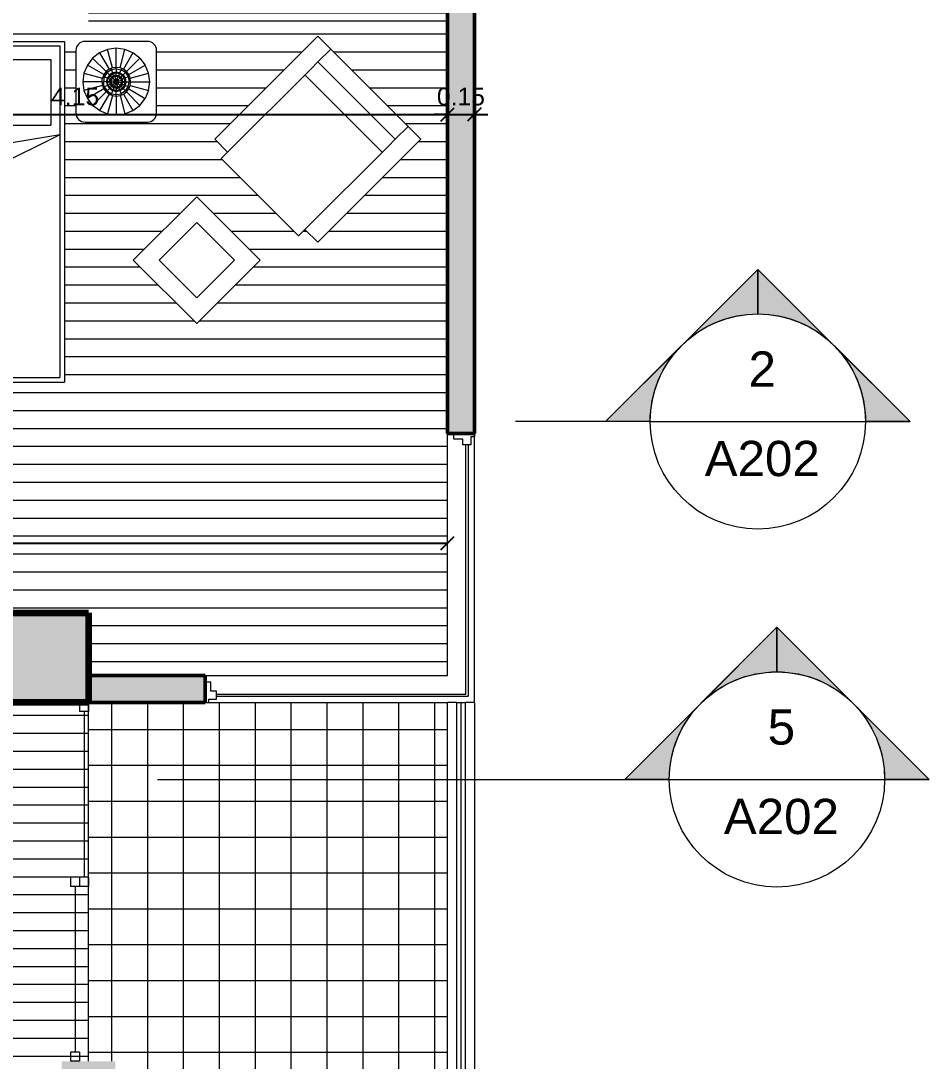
# Model space of a CAD drawing. Header units: metres. Extents: x 11 to 152, y 1 to 34.
# Drawn here: x 49.87 to 54.93, y 18.82 to 24.62 of the extents above; entities that cross this region are included whole.
import ezdxf

# ---------------------------------------------------------------- set-up
doc = ezdxf.new("R2010")
doc.units = ezdxf.units.M
for name, color, linetype, lineweight in [('A-ANNO-DIMS', 211, 'Continuous', 9), ('A-FLOR', 192, 'Continuous', 9), ('A-FLOR-PATT', 8, 'Continuous', 9), ('A-GLAZ', 151, 'Continuous', 9), ('A-GLAZ-1', 151, 'Continuous', 18), ('A-GLAZ-CWMG', 51, 'Continuous', 9), ('A-WALL', 113, 'Continuous', 9), ('A-WALL-1', 113, 'Continuous', 50), ('A-WALL-PATT-1', 111, 'Continuous', 9), ('E-LITE-EQPM', 33, 'Continuous', 9), ('G-ANNO-SYMB', 111, 'Continuous', 9), ('G-IMPT', 8, 'Continuous', 9), ('I-FURN', 30, 'Continuous', 9), ('S-COLS', 52, 'Continuous', 9), ('S-COLS-1', 52, 'Continuous', 100)]:
    doc.layers.add(name, color=color, linetype=linetype, lineweight=lineweight)
doc.styles.add('Arial', font='Arial.ttf', dxfattribs={"height": 0.196707})
doc.styles.add('Arial_1', font='Arial.ttf', dxfattribs={"height": 0.098353})
doc.dimstyles.new('Cota_1_25', dxfattribs={"dimscale": 0.3048, "dimtxt": 0.1, "dimasz": 0.246063, "dimexe": 0, "dimexo": 0.0625, "dimgap": 0.164042, "dimtad": 1, "dimrnd": 0.01, "dimzin": 0, "dimdsep": 46, "dimtxsty": 'Arial_1', "dimblk1": 'OBLIQUE', "dimblk2": 'OBLIQUE', "dimsah": 1, "dimcen": 0.09, "dimazin": 0, "dimtfac": 1, "dimtdec": 4, "dimtix": 1, "dimtmove": 0, "dimatfit": 3, "dimfxl": 0, "dimfxlon": 1, "dimtvp": 1, "dimtolj": 1, "dimtzin": 0, "dimarcsym": 2})

# ---------------------------------------------------------------- blocks, each defined once
blk = doc.blocks.new('M_Concrete-Square-Column - 500 x 500mm-1435712-1 Piso')
at = {"layer": 'S-COLS'}
blk.add_hatch(color=256, dxfattribs=at).paths.add_polyline_path([(-0.25, 0.25), (-0.25, -0.25), (0.25, -0.25), (0.25, 0.25)], flags=0)
at = {"layer": 'S-COLS-1'}
for p, q in [((-0.25, 0.25), (0.25, 0.25)), ((-0.25, -0.25), (-0.25, 0.25)), ((0.25, 0.25), (0.25, -0.25)), ((0.25, -0.25), (-0.25, -0.25))]:
    blk.add_line(p, q, dxfattribs=at)
blk = doc.blocks.new('Circular Mullion - 25mm Radius-1678526-1 Piso')
at = {"layer": 'A-GLAZ-CWMG'}
for p, q in [((52.2956, 20.8182), (52.2956, 14.3682)), ((52.2956, 20.8182), (52.3206, 20.8182)), ((52.3206, 20.8182), (52.3456, 20.8182)), ((52.3206, 20.8182), (52.3206, 14.3432)), ((52.3456, 14.3182), (52.3456, 20.8182))]:
    blk.add_line(p, q, dxfattribs=at)
blk = doc.blocks.new('EA - ventana esquinera - L 150-150x240-1798362-1 Piso')
at = {"layer": 'A-GLAZ-1'}
for p, q in [((-0.5842, 1.425), (-0.5842, 1.40595)), ((-0.5842, 1.40595), (-0.56515, 1.40595)), ((-0.56515, 1.40595), (-0.56515, 1.3615)), ((-0.5207, 1.39325), (-0.4699, 1.39325)), ((-0.5207, 1.3615), (-0.5207, 1.39325)), ((-0.4699, 1.39325), (-0.4699, 1.425)), ((-0.56515, 1.3615), (-0.5207, 1.3615)), ((-0.549275, 1.3615), (-0.549275, -0.040075)), ((-0.536575, 1.3615), (-0.536575, -0.027375)), ((0.88405, 0.0393), (0.9158, 0.0393)), ((0.88405, -0.0115), (0.88405, 0.0393)), ((0.8523, -0.040075), (-0.549275, -0.040075)), ((-0.536575, -0.027375), (0.8523, -0.027375)), ((0.8523, -0.0115), (0.88405, -0.0115)), ((0.8523, -0.05595), (0.8523, -0.0115)), ((0.89675, -0.05595), (0.8523, -0.05595)), ((0.89675, -0.075), (0.89675, -0.05595)), ((0.9158, -0.075), (0.89675, -0.075))]:
    blk.add_line(p, q, dxfattribs=at)
blk = doc.blocks.new('M_Sliding-2 Panel - 240x205-1679415-1 Piso')
at = {"layer": 'A-GLAZ'}
for p, q in [((-1, 0.202), (-1, 0.152)), ((-1, 0.202), (-0.95, 0.202)), ((-0.95, 0.202), (-0.95, 0.152)), ((-0.95, 0.177), (-0.0254, 0.177)), ((-0.0254, 0.202), (-0.0254, 0.152)), ((-0.0254, 0.202), (0.0254, 0.202)), ((0.0254, 0.202), (0.0254, 0.152)), ((-1, 0.152), (-0.95, 0.152)), ((-0.0254, 0.152), (-0.0254, 0.102)), ((-0.0254, 0.152), (0.0254, 0.152)), ((-0.0254, 0.152), (0.0254, 0.152)), ((0.0254, 0.152), (0.0254, 0.102)), ((0.0254, 0.127), (0.9492, 0.127)), ((0.9492, 0.152), (0.9492, 0.102)), ((0.9492, 0.152), (1, 0.152)), ((1, 0.152), (1, 0.102)), ((-0.0254, 0.102), (0.0254, 0.102)), ((0.9492, 0.102), (1, 0.102))]:
    blk.add_line(p, q, dxfattribs=at)
blk = doc.blocks.new('M_Bed-Box1 - cama 140 x 190-1375289-1 Piso')
at = {"layer": 'I-FURN'}
for p, q in [((-0.3608, 0.7156), (-0.3608, -1.1844)), ((-0.3608, 0.7156), (1.0392, 0.7156)), ((1.0392, 0.7156), (1.0392, -1.1844)), ((-0.3354, 0.6902), (-0.3354, -1.159)), ((-0.3354, 0.6902), (1.0138, 0.6902)), ((1.0138, 0.6902), (1.0138, -1.159)), ((-0.2846, 0.614), (-0.2846, 0.2482)), ((-0.2846, 0.614), (0.2757, 0.614)), ((0.2757, 0.614), (0.2757, 0.2482)), ((0.4027, 0.614), (0.4027, 0.2482)), ((0.4027, 0.614), (0.963, 0.614)), ((0.963, 0.614), (0.963, 0.2482)), ((-0.2846, 0.2482), (0.2757, 0.2482)), ((0.4027, 0.2482), (0.963, 0.2482)), ((1.0138, 0.1949), (-0.3354, -0.0335)), ((1.0138, 0.1949), (-0.163, -0.3934)), ((-0.163, -0.3934), (-0.3354, -0.0335)), ((-0.3354, -1.159), (1.0138, -1.159)), ((-0.3608, -1.1844), (1.0392, -1.1844))]:
    blk.add_line(p, q, dxfattribs=at)
blk = doc.blocks.new('M_Table-End - nochero-1375290-1 Piso')
at = {"layer": 'I-FURN'}
for p, q in [((0.4029, 0.3774), (0.0545, 0.3774)), ((0.0037, 0.3266), (0.0037, -0.0218)), ((0.4537, -0.0218), (0.4537, 0.3266)), ((0.0545, -0.0726), (0.4029, -0.0726))]:
    blk.add_line(p, q, dxfattribs=at)
for centre, start, end in [((0.0545, 0.3266), 90, 180), ((0.4029, 0.3266), 0, 90), ((0.0545, -0.0218), 180, 270), ((0.4029, -0.0218), 270, 0)]:
    blk.add_arc(centre, 0.0508, start, end, dxfattribs=at)
blk = doc.blocks.new('Lamp38i - Name-V4-1 Piso')
at = {"layer": 'G-IMPT'}
for p, q in [((-0.027, 0), (-0.0381, 0)), ((0, 0.0381), (0, 0.0265)), ((0.0265, 0), (0.0381, 0)), ((0, -0.0381), (0, -0.0265))]:
    blk.add_line(p, q, dxfattribs=at)
blk = doc.blocks.new('Lamp38i - 12zlmp38i_dwg-V5-1 Piso')
at = {"layer": 'G-IMPT'}
for p, q in [((-0.0482, 0.18), (-0.0931, 0.1613)), ((0, 0.1863), (-0.0482, 0.18)), ((-0.0207, 0.0772), (-0.0482, 0.18)), ((0.0482, 0.18), (0, 0.1863)), ((0, 0.0799), (0, 0.1863)), ((0.0207, 0.0772), (0.0482, 0.18)), ((0.0482, 0.18), (0.0931, 0.1613)), ((-0.1317, 0.1317), (-0.1613, 0.0931)), ((-0.1317, 0.1317), (-0.0931, 0.1613)), ((-0.1317, 0.1317), (-0.0565, 0.0565)), ((-0.04, 0.0693), (-0.0931, 0.1613)), ((0.04, 0.0693), (0.0931, 0.1613)), ((0.0565, 0.0565), (0.1317, 0.1317)), ((0.1317, 0.1317), (0.0931, 0.1613)), ((0.1613, 0.0931), (0.1317, 0.1317)), ((-0.1613, 0.0931), (-0.18, 0.0482)), ((-0.1613, 0.0931), (-0.0693, 0.04)), ((-0.04, 0.0693), (-0.0565, 0.0565)), ((-0.0511, 0.0511), (-0.0276, 0.0667)), ((-0.0207, 0.0772), (-0.04, 0.0693)), ((-0.0303, 0.0732), (-0.0276, 0.0667)), ((-0.0276, 0.0667), (0, 0.0722)), ((-0.0276, 0.0667), (-0.0206, 0.0498)), ((0, 0.0799), (-0.0207, 0.0772)), ((0.0207, 0.0772), (0, 0.0799)), ((0, 0.0799), (0, 0.0722)), ((0.0276, 0.0667), (0, 0.0722)), ((0, 0.0539), (0, 0.0722)), ((0.0276, 0.0667), (0.0206, 0.0498)), ((0.04, 0.0693), (0.0207, 0.0772)), ((0.0276, 0.0667), (0.0303, 0.0732)), ((0.0511, 0.0511), (0.0276, 0.0667)), ((0.0565, 0.0565), (0.04, 0.0693)), ((0.0693, 0.04), (0.1613, 0.0931)), ((0.18, 0.0482), (0.1613, 0.0931)), ((-0.18, 0.0482), (-0.1863, 0)), ((-0.1863, 0), (-0.18, -0.0482)), ((-0.0799, 0), (-0.1863, 0)), ((-0.0772, 0.0207), (-0.18, 0.0482)), ((-0.0772, 0.0207), (-0.0799, 0)), ((-0.0799, 0), (-0.0772, -0.0207)), ((-0.0722, 0), (-0.0799, 0)), ((-0.0693, 0.04), (-0.0772, 0.0207)), ((-0.0732, 0.0303), (-0.0667, 0.0276)), ((-0.0722, 0), (-0.0667, 0.0276)), ((-0.0722, 0), (-0.0539, 0)), ((-0.0722, 0), (-0.0667, -0.0276)), ((-0.0565, 0.0565), (-0.0693, 0.04)), ((-0.0511, 0.0511), (-0.0667, 0.0276)), ((-0.0498, 0.0206), (-0.0667, 0.0276)), ((-0.0511, 0.0511), (-0.0565, 0.0565)), ((-0.0498, 0.0206), (-0.0539, 0)), ((-0.0539, 0), (-0.0498, 0.0206)), ((-0.0539, 0), (-0.0498, -0.0206)), ((-0.0539, 0), (-0.0498, -0.0206)), ((-0.0486, 0), (-0.0539, 0)), ((-0.0511, 0.0511), (-0.0381, 0.0381)), ((-0.0498, 0.0206), (-0.0381, 0.0381)), ((-0.0498, 0.0206), (-0.0381, 0.0381)), ((-0.0449, 0.0186), (-0.0498, 0.0206)), ((-0.0449, 0.0186), (-0.0486, 0)), ((-0.0371, 0), (-0.0486, 0)), ((-0.0486, 0), (-0.0449, -0.0186)), ((-0.0449, 0.0186), (-0.0344, 0.0344)), ((-0.0343, 0.0142), (-0.0449, 0.0186)), ((-0.0206, 0.0498), (-0.0381, 0.0381)), ((-0.0381, 0.0381), (-0.0206, 0.0498)), ((-0.0344, 0.0344), (-0.0381, 0.0381)), ((-0.0371, 0), (-0.0343, 0.0142)), ((-0.0351, 0), (-0.0371, 0)), ((-0.0371, 0), (-0.0343, -0.0142)), ((-0.0351, 0), (-0.0324, 0.0134)), ((-0.0351, 0), (-0.0324, -0.0134)), ((-0.0331, 0), (-0.0351, 0)), ((-0.0344, 0.0344), (-0.0186, 0.0449)), ((-0.0262, 0.0262), (-0.0344, 0.0344)), ((-0.0343, 0.0142), (-0.0262, 0.0262)), ((-0.0324, 0.0134), (-0.0343, 0.0142)), ((-0.0319, 0.0065), (-0.0331, 0)), ((-0.0324, 0), (-0.0331, 0)), ((-0.0331, 0), (-0.0319, -0.0065)), ((-0.0324, 0.0134), (-0.0248, 0.0248)), ((-0.0306, 0.0127), (-0.0324, 0.0134)), ((-0.0319, 0.0085), (-0.0233, 0.0233)), ((-0.0319, 0.0085), (-0.0319, -0.0085)), ((-0.0319, 0.0085), (-0.0287, 0.0077)), ((-0.0306, 0.0127), (-0.0312, 0.0096)), ((-0.0306, 0.0127), (-0.0234, 0.0234)), ((-0.0287, 0.0077), (-0.021, 0.021)), ((-0.0287, 0.0077), (-0.0147, 0.0039)), ((-0.0287, 0.0077), (-0.0286, -0.0077)), ((-0.0262, 0.0262), (-0.0142, 0.0343)), ((-0.0262, 0.0262), (-0.0248, 0.0248)), ((-0.0248, 0.0248), (-0.0134, 0.0324)), ((-0.0234, 0.0234), (-0.0248, 0.0248)), ((-0.0234, 0.0234), (-0.0127, 0.0306)), ((-0.0233, 0.0233), (-0.0085, 0.0319)), ((-0.0233, 0.0233), (-0.021, 0.021)), ((-0.021, 0.021), (-0.0077, 0.0287)), ((-0.021, 0.021), (-0.0108, 0.0108)), ((-0.0206, 0.0498), (0, 0.0539)), ((0, 0.0539), (-0.0206, 0.0498)), ((-0.0186, 0.0449), (-0.0206, 0.0498)), ((0, 0.0486), (-0.0186, 0.0449)), ((-0.0186, 0.0449), (-0.0142, 0.0343)), ((-0.0147, 0.0039), (-0.0108, 0.0108)), ((-0.0147, 0.0039), (-0.0147, -0.0039)), ((-0.0147, 0.0039), (0, 0)), ((-0.0147, -0.0039), (0, 0)), ((0, 0.0371), (-0.0142, 0.0343)), ((-0.0142, 0.0343), (-0.0134, 0.0324)), ((0, 0.0351), (-0.0134, 0.0324)), ((-0.0127, 0.0306), (-0.0134, 0.0324)), ((-0.0096, 0.0312), (-0.0127, 0.0306)), ((-0.0039, 0.0147), (-0.0108, 0.0108)), ((0, 0), (-0.0108, 0.0108)), ((-0.0108, -0.0108), (0, 0)), ((0.0085, 0.0319), (-0.0085, 0.0319)), ((-0.0077, 0.0287), (-0.0085, 0.0319)), ((0.0077, 0.0287), (-0.0077, 0.0287)), ((-0.0077, 0.0287), (-0.0039, 0.0147)), ((0, 0.0331), (-0.0065, 0.0319)), ((0.0039, 0.0147), (-0.0039, 0.0147)), ((0, 0), (-0.0039, 0.0147)), ((-0.0039, -0.0147), (0, 0)), ((0.0206, 0.0498), (0, 0.0539)), ((0, 0.0539), (0.0206, 0.0498)), ((0, 0.0486), (0, 0.0539)), ((0, 0.0371), (0, 0.0486)), ((0.0186, 0.0449), (0, 0.0486)), ((0, 0.0351), (0, 0.0371)), ((0.0142, 0.0343), (0, 0.0371)), ((0, 0.0351), (0.0134, 0.0324)), ((0, 0.0331), (0, 0.0351)), ((0, 0.0319), (0, 0.0331)), ((0.0065, 0.0319), (0, 0.0331)), ((0.0039, 0.0147), (0, 0)), ((0.0108, 0.0108), (0, 0)), ((0.0147, 0.0039), (0, 0)), ((0.0039, -0.0147), (0, 0)), ((0.0108, -0.0108), (0, 0)), ((0.0147, -0.0039), (0, 0)), ((0.0077, 0.0287), (0.0039, 0.0147)), ((0.0108, 0.0108), (0.0039, 0.0147)), ((0.0085, 0.0319), (0.0077, 0.0287)), ((0.021, 0.021), (0.0077, 0.0287)), ((0.0085, 0.0319), (0.0233, 0.0233)), ((0.0127, 0.0306), (0.0096, 0.0312)), ((0.021, 0.021), (0.0108, 0.0108)), ((0.0147, 0.0039), (0.0108, 0.0108)), ((0.0127, 0.0306), (0.0134, 0.0324)), ((0.0127, 0.0306), (0.0234, 0.0234)), ((0.0134, 0.0324), (0.0142, 0.0343)), ((0.0134, 0.0324), (0.0248, 0.0248)), ((0.0142, 0.0343), (0.0186, 0.0449)), ((0.0142, 0.0343), (0.0262, 0.0262)), ((0.0286, 0.0077), (0.0147, 0.0039)), ((0.0147, -0.0039), (0.0147, 0.0039)), ((0.0186, 0.0449), (0.0206, 0.0498)), ((0.0186, 0.0449), (0.0344, 0.0344)), ((0.0381, 0.0381), (0.0206, 0.0498)), ((0.0206, 0.0498), (0.0381, 0.0381)), ((0.021, 0.021), (0.0233, 0.0233)), ((0.0286, 0.0077), (0.021, 0.021)), ((0.0319, 0.0085), (0.0233, 0.0233)), ((0.0234, 0.0234), (0.0248, 0.0248)), ((0.0306, 0.0127), (0.0234, 0.0234)), ((0.0262, 0.0262), (0.0248, 0.0248)), ((0.0324, 0.0134), (0.0248, 0.0248)), ((0.0344, 0.0344), (0.0262, 0.0262)), ((0.0343, 0.0142), (0.0262, 0.0262)), ((0.0319, 0.0085), (0.0286, 0.0077)), ((0.0286, -0.0077), (0.0286, 0.0077)), ((0.0306, 0.0127), (0.0324, 0.0134)), ((0.0306, 0.0127), (0.0312, 0.0096)), ((0.0319, -0.0085), (0.0319, 0.0085)), ((0.0319, 0.0065), (0.0331, 0)), ((0.0319, 0), (0.0331, 0)), ((0.0331, 0), (0.0319, -0.0065)), ((0.0324, 0.0134), (0.0343, 0.0142)), ((0.0351, 0), (0.0324, 0.0134)), ((0.0351, 0), (0.0324, -0.0134)), ((0.0331, 0), (0.0351, 0)), ((0.0343, 0.0142), (0.0449, 0.0186)), ((0.0371, 0), (0.0343, 0.0142)), ((0.0371, 0), (0.0343, -0.0142)), ((0.0344, 0.0344), (0.0381, 0.0381)), ((0.0449, 0.0186), (0.0344, 0.0344)), ((0.0351, 0), (0.0371, 0)), ((0.0371, 0), (0.0486, 0)), ((0.0511, 0.0511), (0.0381, 0.0381)), ((0.0498, 0.0206), (0.0381, 0.0381)), ((0.0498, 0.0206), (0.0381, 0.0381)), ((0.0449, 0.0186), (0.0498, 0.0206)), ((0.0449, 0.0186), (0.0486, 0)), ((0.0486, 0), (0.0449, -0.0186)), ((0.0486, 0), (0.0539, 0)), ((0.0498, 0.0206), (0.0667, 0.0276)), ((0.0498, 0.0206), (0.0539, 0)), ((0.0539, 0), (0.0498, 0.0206)), ((0.0498, -0.0206), (0.0539, 0)), ((0.0539, 0), (0.0498, -0.0206)), ((0.0511, 0.0511), (0.0565, 0.0565)), ((0.0511, 0.0511), (0.0667, 0.0276)), ((0.0722, 0), (0.0539, 0)), ((0.0693, 0.04), (0.0565, 0.0565)), ((0.0732, 0.0303), (0.0667, 0.0276)), ((0.0722, 0), (0.0667, 0.0276)), ((0.0667, -0.0276), (0.0722, 0)), ((0.0772, 0.0207), (0.0693, 0.04)), ((0.0799, 0), (0.0722, 0)), ((0.0772, 0.0207), (0.18, 0.0482)), ((0.0799, 0), (0.0772, 0.0207)), ((0.0772, -0.0207), (0.0799, 0)), ((0.0799, 0), (0.1863, 0)), ((0.1863, 0), (0.18, 0.0482)), ((0.18, -0.0482), (0.1863, 0)), ((-0.0772, -0.0207), (-0.18, -0.0482)), ((-0.18, -0.0482), (-0.1613, -0.0931)), ((-0.1613, -0.0931), (-0.0693, -0.04)), ((-0.1317, -0.1317), (-0.0565, -0.0565)), ((-0.0772, -0.0207), (-0.0693, -0.04)), ((-0.0667, -0.0276), (-0.0732, -0.0303)), ((-0.0693, -0.04), (-0.0565, -0.0565)), ((-0.0667, -0.0276), (-0.0498, -0.0206)), ((-0.0667, -0.0276), (-0.0511, -0.0511)), ((-0.0511, -0.0511), (-0.0565, -0.0565)), ((-0.0565, -0.0565), (-0.04, -0.0693)), ((-0.0511, -0.0511), (-0.0381, -0.0381)), ((-0.0511, -0.0511), (-0.0276, -0.0667)), ((-0.0449, -0.0186), (-0.0498, -0.0206)), ((-0.0498, -0.0206), (-0.0381, -0.0381)), ((-0.0381, -0.0381), (-0.0498, -0.0206)), ((-0.0343, -0.0142), (-0.0449, -0.0186)), ((-0.0344, -0.0344), (-0.0449, -0.0186)), ((-0.0344, -0.0344), (-0.0381, -0.0381)), ((-0.0381, -0.0381), (-0.0206, -0.0498)), ((-0.0381, -0.0381), (-0.0206, -0.0498)), ((-0.0344, -0.0344), (-0.0262, -0.0262)), ((-0.0344, -0.0344), (-0.0186, -0.0449)), ((-0.0343, -0.0142), (-0.0324, -0.0134)), ((-0.0262, -0.0262), (-0.0343, -0.0142)), ((-0.0306, -0.0127), (-0.0324, -0.0134)), ((-0.0324, -0.0134), (-0.0248, -0.0248)), ((-0.0319, -0.0085), (-0.0286, -0.0077)), ((-0.0319, -0.0085), (-0.0233, -0.0233)), ((-0.0312, -0.0096), (-0.0306, -0.0127)), ((-0.0306, -0.0127), (-0.0234, -0.0234)), ((-0.0286, -0.0077), (-0.0147, -0.0039)), ((-0.0286, -0.0077), (-0.021, -0.021)), ((-0.0206, -0.0498), (-0.0276, -0.0667)), ((-0.0262, -0.0262), (-0.0248, -0.0248)), ((-0.0262, -0.0262), (-0.0142, -0.0343)), ((-0.0234, -0.0234), (-0.0248, -0.0248)), ((-0.0248, -0.0248), (-0.0134, -0.0324)), ((-0.0234, -0.0234), (-0.0127, -0.0306)), ((-0.0233, -0.0233), (-0.021, -0.021)), ((-0.0233, -0.0233), (-0.0085, -0.0319)), ((-0.0108, -0.0108), (-0.021, -0.021)), ((-0.021, -0.021), (-0.0077, -0.0286)), ((-0.0186, -0.0449), (-0.0206, -0.0498)), ((-0.0206, -0.0498), (0, -0.0539)), ((0, -0.0539), (-0.0206, -0.0498)), ((-0.0186, -0.0449), (-0.0142, -0.0343)), ((0, -0.0486), (-0.0186, -0.0449)), ((-0.0147, -0.0039), (-0.0108, -0.0108)), ((-0.0142, -0.0343), (-0.0134, -0.0324)), ((0, -0.0371), (-0.0142, -0.0343)), ((-0.0127, -0.0306), (-0.0134, -0.0324)), ((0, -0.0351), (-0.0134, -0.0324)), ((-0.0096, -0.0312), (-0.0127, -0.0306)), ((-0.0108, -0.0108), (-0.0039, -0.0147)), ((-0.0077, -0.0286), (-0.0085, -0.0319)), ((-0.0085, -0.0319), (0.0085, -0.0319)), ((-0.0077, -0.0286), (-0.0039, -0.0147)), ((-0.0077, -0.0286), (0.0077, -0.0287)), ((0, -0.0331), (-0.0065, -0.0319)), ((-0.0039, -0.0147), (0.0039, -0.0147)), ((0, -0.0319), (0, -0.0331)), ((0.0065, -0.0319), (0, -0.0331)), ((0, -0.0351), (0.0134, -0.0324)), ((0, -0.0331), (0, -0.0351)), ((0, -0.0371), (0.0142, -0.0343)), ((0, -0.0351), (0, -0.0371)), ((0, -0.0371), (0, -0.0486)), ((0.0186, -0.0449), (0, -0.0486)), ((0, -0.0486), (0, -0.0539)), ((0, -0.0539), (0.0206, -0.0498)), ((0, -0.0539), (0.0206, -0.0498)), ((0, -0.0539), (0, -0.0722)), ((0.0039, -0.0147), (0.0108, -0.0108)), ((0.0077, -0.0287), (0.0039, -0.0147)), ((0.0077, -0.0287), (0.021, -0.021)), ((0.0085, -0.0319), (0.0077, -0.0287)), ((0.0085, -0.0319), (0.0233, -0.0233)), ((0.0127, -0.0306), (0.0096, -0.0312)), ((0.0108, -0.0108), (0.0147, -0.0039)), ((0.0108, -0.0108), (0.021, -0.021)), ((0.0127, -0.0306), (0.0234, -0.0234)), ((0.0127, -0.0306), (0.0134, -0.0324)), ((0.0134, -0.0324), (0.0248, -0.0248)), ((0.0134, -0.0324), (0.0142, -0.0343)), ((0.0142, -0.0343), (0.0262, -0.0262)), ((0.0142, -0.0343), (0.0186, -0.0449)), ((0.0286, -0.0077), (0.0147, -0.0039)), ((0.0186, -0.0449), (0.0344, -0.0344)), ((0.0186, -0.0449), (0.0206, -0.0498)), ((0.0206, -0.0498), (0.0381, -0.0381)), ((0.0206, -0.0498), (0.0381, -0.0381)), ((0.0206, -0.0498), (0.0276, -0.0667)), ((0.0286, -0.0077), (0.021, -0.021)), ((0.0233, -0.0233), (0.021, -0.021)), ((0.0233, -0.0233), (0.0319, -0.0085)), ((0.0234, -0.0234), (0.0306, -0.0127)), ((0.0234, -0.0234), (0.0248, -0.0248)), ((0.0324, -0.0134), (0.0248, -0.0248)), ((0.0262, -0.0262), (0.0248, -0.0248)), ((0.0343, -0.0142), (0.0262, -0.0262)), ((0.0262, -0.0262), (0.0344, -0.0344)), ((0.0276, -0.0667), (0.0511, -0.0511)), ((0.0286, -0.0077), (0.0319, -0.0085)), ((0.0312, -0.0096), (0.0306, -0.0127)), ((0.0306, -0.0127), (0.0324, -0.0134)), ((0.0343, -0.0142), (0.0324, -0.0134)), ((0.0343, -0.0142), (0.0449, -0.0186)), ((0.0344, -0.0344), (0.0449, -0.0186)), ((0.0344, -0.0344), (0.0381, -0.0381)), ((0.0381, -0.0381), (0.0498, -0.0206)), ((0.0381, -0.0381), (0.0498, -0.0206)), ((0.0381, -0.0381), (0.0511, -0.0511)), ((0.04, -0.0693), (0.0565, -0.0565)), ((0.0449, -0.0186), (0.0498, -0.0206)), ((0.0498, -0.0206), (0.0667, -0.0276)), ((0.0511, -0.0511), (0.0667, -0.0276)), ((0.0565, -0.0565), (0.0511, -0.0511)), ((0.0693, -0.04), (0.0565, -0.0565)), ((0.0565, -0.0565), (0.1317, -0.1317)), ((0.0732, -0.0303), (0.0667, -0.0276)), ((0.0693, -0.04), (0.0772, -0.0207)), ((0.0693, -0.04), (0.1613, -0.0931)), ((0.0772, -0.0207), (0.18, -0.0482)), ((0.1613, -0.0931), (0.18, -0.0482)), ((-0.1613, -0.0931), (-0.1317, -0.1317)), ((-0.04, -0.0693), (-0.0931, -0.1613)), ((-0.0482, -0.18), (-0.0207, -0.0772)), ((-0.04, -0.0693), (-0.0207, -0.0772)), ((-0.0303, -0.0732), (-0.0276, -0.0667)), ((-0.0276, -0.0667), (0, -0.0722)), ((0, -0.0799), (-0.0207, -0.0772)), ((0.0276, -0.0667), (0, -0.0722)), ((0, -0.0799), (0, -0.0722)), ((0, -0.0799), (0.0207, -0.0772)), ((0, -0.0799), (0, -0.1863)), ((0.0207, -0.0772), (0.04, -0.0693)), ((0.0207, -0.0772), (0.0482, -0.18)), ((0.0303, -0.0732), (0.0276, -0.0667)), ((0.04, -0.0693), (0.0931, -0.1613)), ((0.1613, -0.0931), (0.1317, -0.1317)), ((-0.1317, -0.1317), (-0.0931, -0.1613)), ((-0.0931, -0.1613), (-0.0482, -0.18)), ((0.0482, -0.18), (0.0931, -0.1613)), ((0.0931, -0.1613), (0.1317, -0.1317)), ((-0.0482, -0.18), (0, -0.1863)), ((0, -0.1863), (0.0482, -0.18))]:
    blk.add_line(p, q, dxfattribs=at)
at = {"xscale": 1.2, "yscale": 1.2, "zscale": 1.2}
blk.add_blockref('Lamp38i - Name-V4-1 Piso', (0, 0), dxfattribs=at)
blk = doc.blocks.new('Lamp38i - 100 Watt Incandescent-V6-1 Piso')
blk.add_blockref('Lamp38i - 12zlmp38i_dwg-V5-1 Piso', (0, 0))
blk = doc.blocks.new('mesa44 - mesa001-1820054-1 Piso')
at = {"layer": 'I-FURN'}
h = blk.add_hatch(dxfattribs=at)
h.set_pattern_fill('FP_26', color=256, style=0, pattern_type=2)
h.set_pattern_definition([(226.11, (-6.905, 15.092), (0.0540504, -0.0519957), [])])
h.paths.add_polyline_path([(0.3642, -1.144), (0.1136, -0.9029), (-1.2733, -2.3445), (-1.0227, -2.5856), (-0.1025, -1.6291)], flags=0)
for p, q in [((0.1136, -0.9029), (-1.2733, -2.3445)), ((-1.0227, -2.5856), (0.3642, -1.144))]:
    blk.add_line(p, q, dxfattribs=at)
blk = doc.blocks.new('Couch01 - 12ZCOU01_dwg-1229970-1 Piso')
at = {"layer": 'G-IMPT'}
for p, q in [((0, 0.3048), (0, 0.4064)), ((0, 0.4064), (0.8128, 0.4064)), ((0, 0.4064), (0, 0.3048)), ((0, 0.4064), (0.8128, 0.4064)), ((0.8128, 0.3048), (0.8128, 0.4064)), ((0.8128, 0.4064), (0.8128, 0.3048)), ((0, -0.3048), (0, 0.3048)), ((0, 0.3048), (0.1016, 0.3048)), ((0, -0.3048), (0, 0.3048)), ((0.1016, 0.3048), (0, 0.3048)), ((0.1016, -0.3048), (0.1016, 0.3048)), ((0.1016, -0.3048), (0.1016, 0.3048)), ((0.1016, 0.3048), (0.1577, 0.3048)), ((0.1016, 0.3048), (0.1577, 0.3048)), ((0.1577, 0.3048), (0.8128, 0.3048)), ((0.8128, 0.3048), (0.1577, 0.3048)), ((0.2032, 0.3048), (0.2032, -0.3048)), ((0.2032, -0.3048), (0.2032, 0.3048)), ((0.8128, 0.3048), (0.8636, 0.3048)), ((0.8128, 0.3048), (0.8636, 0.3048)), ((0.8636, 0.3048), (0.8636, -0.3048)), ((0.8636, 0.3048), (0.8636, -0.3048)), ((0, -0.3048), (0, -0.4064)), ((0, -0.3048), (0.1016, -0.3048)), ((0, -0.3048), (0, -0.4064)), ((0, -0.3048), (0.1016, -0.3048)), ((0.1016, -0.3048), (0.1577, -0.3048)), ((0.1016, -0.3048), (0.1577, -0.3048)), ((0.8128, -0.3048), (0.1577, -0.3048)), ((0.8128, -0.3048), (0.1577, -0.3048)), ((0.8128, -0.3048), (0.8128, -0.4064)), ((0.8128, -0.3048), (0.8636, -0.3048)), ((0.8128, -0.3048), (0.8128, -0.4064)), ((0.8128, -0.3048), (0.8636, -0.3048)), ((0.8128, -0.4064), (0, -0.4064)), ((0, -0.4064), (0.8128, -0.4064))]:
    blk.add_line(p, q, dxfattribs=at)
blk = doc.blocks.new('Couch01 - Couch01-1234213-1 Piso')
blk.add_blockref('Couch01 - 12ZCOU01_dwg-1229970-1 Piso', (0, 0))
blk = doc.blocks.new('Table-Coffee - 24_ x 24_ x 24_-1217726-1 Piso')
at = {"layer": 'I-FURN'}
for p, q in [((0.2683, 0.3452), (-0.2317, 0.3452)), ((-0.2317, 0.3452), (-0.2317, -0.1548)), ((0.2683, -0.1548), (0.2683, 0.3452)), ((-0.1301, -0.0532), (-0.1301, 0.2436)), ((-0.1301, 0.2436), (0.1667, 0.2436)), ((0.1667, 0.2436), (0.1667, -0.0532)), ((0.1667, -0.0532), (-0.1301, -0.0532)), ((-0.2317, -0.1548), (0.2683, -0.1548))]:
    blk.add_line(p, q, dxfattribs=at)
blk = doc.blocks.new('Walls 2 - Walls 1-1846087-1 Piso')
at = {"layer": 'A-WALL-PATT-1'}
blk.add_hatch(color=256, dxfattribs=at).paths.add_polyline_path([(50.3952, 18.4182), (50.3952, 18.8182), (50.2452, 18.8182), (50.2452, 18.4182)], flags=0)
blk = doc.blocks.new('Section - M_Section Head - Filled-1049-1 Piso')
at = {"layer": 'G-ANNO-SYMB'}
h = blk.add_hatch(color=256, dxfattribs=at)
edge = h.paths.add_edge_path(flags=0)
edge.add_line((-0.006, 0.008485), (-0.006, 0.006))
edge.add_arc((-0.006, 0), 0.006, 90, 135)
edge.add_line((-0.010243, 0.004243), (-0.006, 0.008485))
h = blk.add_hatch(color=256, dxfattribs=at)
edge = h.paths.add_edge_path(flags=0)
edge.add_line((-0.006, 0.008485), (-0.001757, 0.004243))
edge.add_arc((-0.006, 0), 0.006, 45, 90)
edge.add_line((-0.006, 0.006), (-0.006, 0.008485))
h = blk.add_hatch(color=256, dxfattribs=at)
edge = h.paths.add_edge_path(flags=0)
edge.add_line((-0.014485, 0), (-0.010243, 0.004243))
edge.add_arc((-0.006, 0), 0.006, 135, 180)
edge.add_line((-0.012, 0), (-0.014485, 0))
h = blk.add_hatch(color=256, dxfattribs=at)
edge = h.paths.add_edge_path(flags=0)
edge.add_line((0.002485, 0), (0, 0))
edge.add_arc((-0.006, 0), 0.006, 360, 405)
edge.add_line((-0.001757, 0.004243), (0.002485, 0))
for p, q in [((-0.006, 0.008485), (-0.014485, 0)), ((-0.006, 0.008485), (-0.010243, 0.004243)), ((-0.006, 0.008485), (0.002485, 0)), ((-0.006, 0.006), (-0.006, 0.008485)), ((-0.006, 0.008485), (-0.006, 0.006)), ((-0.001757, 0.004243), (-0.006, 0.008485)), ((-0.010243, 0.004243), (-0.014485, 0)), ((0.002485, 0), (-0.001757, 0.004243)), ((-0.014485, 0), (-0.012, 0)), ((0, 0), (0.002485, 0)), ((-0.012, 0), (-0.014485, 0)), ((0, 0), (0.002485, 0))]:
    blk.add_line(p, q, dxfattribs=at)
for start, end in [(360, 180), (90, 135), (45, 90), (135, 180), (360, 45), (180, 360)]:
    blk.add_arc((-0.006, 0), 0.006, start, end, dxfattribs=at)
blk = doc.blocks.new('_Oblique')
at = {"color": 0, "linetype": 'ByBlock', "lineweight": -2}
blk.add_line((-0.5, -0.5), (0.5, 0.5), dxfattribs=at)
blk = doc.blocks.new('DIMBLOCK43-1 Piso')
at = {"layer": 'A-ANNO-DIMS', "color": 0, "lineweight": -2, "transparency": 16777216}
blk.add_line((48.0952, 24.0969), (52.2456, 24.0969), dxfattribs=at)
at = {"layer": 'Defpoints', "color": 0, "transparency": 16777216}
for p in [(48.0952, 24.0969), (52.2456, 24.0969), (52.2456, 24.0969)]:
    blk.add_point(p, dxfattribs=at)
at = {"layer": 'A-ANNO-DIMS', "color": 0, "lineweight": -2, "transparency": 16777216, "xscale": 0.075, "yscale": 0.075, "zscale": 0.075, "rotation": 180}
blk.add_blockref('_Oblique', (48.0952, 24.0969), dxfattribs=at)
at = {"layer": 'A-ANNO-DIMS', "color": 0, "lineweight": -2, "transparency": 16777216, "xscale": 0.075, "yscale": 0.075, "zscale": 0.075}
blk.add_blockref('_Oblique', (52.2456, 24.0969), dxfattribs=at)
at = {"layer": 'A-ANNO-DIMS', "color": 0, "transparency": 16777216, "insert": (50.1704, 24.1971), "char_height": 0.09835, "attachment_point": 5, "style": 'Arial_1'}
blk.add_mtext('\\A1;4.15', dxfattribs=at)
blk = doc.blocks.new('DIMBLOCK44-1 Piso')
at = {"layer": 'A-ANNO-DIMS', "color": 0, "lineweight": -2, "transparency": 16777216}
for p, q in [((52.2456, 24.0969), (52.1706, 24.0969)), ((52.2456, 24.0969), (52.3956, 24.0969)), ((52.3956, 24.0969), (52.4706, 24.0969))]:
    blk.add_line(p, q, dxfattribs=at)
at = {"layer": 'Defpoints', "color": 0, "transparency": 16777216}
for p in [(52.2456, 24.0969), (52.3956, 24.0969), (52.3956, 24.0969)]:
    blk.add_point(p, dxfattribs=at)
at = {"layer": 'A-ANNO-DIMS', "color": 0, "lineweight": -2, "transparency": 16777216, "xscale": 0.075, "yscale": 0.075, "zscale": 0.075}
blk.add_blockref('_Oblique', (52.2456, 24.0969), dxfattribs=at)
at = {"layer": 'A-ANNO-DIMS', "color": 0, "lineweight": -2, "transparency": 16777216, "xscale": 0.075, "yscale": 0.075, "zscale": 0.075, "rotation": 180}
blk.add_blockref('_Oblique', (52.3956, 24.0969), dxfattribs=at)
at = {"layer": 'A-ANNO-DIMS', "color": 0, "transparency": 16777216, "insert": (52.3206, 24.1971), "char_height": 0.09835, "attachment_point": 5, "style": 'Arial_1'}
blk.add_mtext('\\A1;0.15', dxfattribs=at)
blk = doc.blocks.new('DIMBLOCK53-1 Piso')
at = {"layer": 'A-ANNO-DIMS', "color": 0, "lineweight": -2, "transparency": 16777216}
blk.add_line((46.2449, 21.7073), (52.2456, 21.7073), dxfattribs=at)
at = {"layer": 'Defpoints', "color": 0, "transparency": 16777216}
for p in [(46.2449, 21.7073), (52.2456, 21.7073), (52.2456, 21.7073)]:
    blk.add_point(p, dxfattribs=at)
at = {"layer": 'A-ANNO-DIMS', "color": 0, "lineweight": -2, "transparency": 16777216, "xscale": 0.075, "yscale": 0.075, "zscale": 0.075, "rotation": 180}
blk.add_blockref('_Oblique', (46.2449, 21.7073), dxfattribs=at)
at = {"layer": 'A-ANNO-DIMS', "color": 0, "lineweight": -2, "transparency": 16777216, "xscale": 0.075, "yscale": 0.075, "zscale": 0.075}
blk.add_blockref('_Oblique', (52.2456, 21.7073), dxfattribs=at)
at = {"layer": 'A-ANNO-DIMS', "color": 0, "transparency": 16777216, "insert": (49.2452, 21.8075), "char_height": 0.09835, "attachment_point": 5, "style": 'Arial_1'}
blk.add_mtext('\\A1;6.00', dxfattribs=at)

msp = doc.modelspace()

# ---------------------------------------------------------------- hatches: boundary and pattern name
at = {"layer": 'A-FLOR-PATT'}
h = msp.add_hatch(dxfattribs=at)
h.set_pattern_fill('FP_13', color=256, style=0, pattern_type=2)
h.set_pattern_definition([(180, (18.21, 11.047), (-1e-17, -0.1), [])])
h.paths.add_polyline_path([(49.2278, 15.6182), (49.7451, 15.6182), (49.7451, 15.9682), (50.0952, 15.9682), (50.0952, 16.2182), (50.2452, 16.2182), (50.2452, 18.2182), (47.0049, 18.2182), (47.0049, 18.2682), (46.9899, 18.2682), (46.9899, 18.3032), (47.0049, 18.3032), (47.0049, 18.3682), (47.0449, 18.3682), (47.0449, 18.4082), (47.1099, 18.4082), (47.1099, 18.4232), (47.1449, 18.4232), (47.1449, 18.4082), (47.1949, 18.4082), (47.1949, 18.3682), (50.0952, 18.3682), (50.0952, 18.8182), (50.2452, 18.8182), (50.2451, 20.8182), (49.7451, 20.8182), (49.7451, 21.1682), (47.7949, 21.1682), (47.7949, 19.1682), (47.1949, 19.1682), (47.1949, 19.1282), (47.1449, 19.1282), (47.1449, 19.1132), (47.1099, 19.1132), (47.1099, 19.1282), (47.0449, 19.1282), (47.0449, 21.1682), (47.0049, 21.1682), (47.0049, 21.2332), (46.9899, 21.2332), (46.9899, 21.2682), (47.0049, 21.2682), (47.0049, 21.3182), (50.2452, 21.3182), (50.2452, 20.9682), (52.2456, 20.9682), (52.2456, 24.62), (48.0952, 24.62), (48.0952, 22.37), (47.1449, 22.37), (47.1449, 22.52), (47.3452, 22.52), (47.3452, 24.02), (46.2449, 24.02), (46.2449, 21.3182), (46.2849, 21.3182), (46.2849, 21.2682), (46.2999, 21.2682), (46.2999, 21.2332), (46.2849, 21.2332), (46.2849, 21.1682), (46.2449, 21.1682), (46.2449, 19.72), (46.0949, 19.72), (46.0949, 18.3682), (46.2849, 18.3682), (46.2849, 18.3032), (46.2999, 18.3032), (46.2999, 18.2682), (46.2849, 18.2682), (46.2849, 18.2182), (46.2449, 18.2182), (46.2449, 17.4182), (46.8609, 17.4182), (46.8609, 15.6182), (49.1951, 15.6182)], flags=0)
h.paths.add_polyline_path([(47.8102, 15.6989), (47.8102, 17.5989), (48.7102, 17.5989), (48.7102, 15.6989), (48.2428, 15.6989)], flags=0)
h.paths.add_polyline_path([(49.177, 15.7066), (48.8286, 15.7066), (48.8154, 15.7084), (48.8032, 15.7134), (48.7926, 15.7215), (48.7846, 15.732), (48.7795, 15.7443), (48.7778, 15.7617), (48.7778, 16.1058), (48.7795, 16.119), (48.7846, 16.1312), (48.7926, 16.1418), (48.8032, 16.1498), (48.8154, 16.1549), (48.8286, 16.1566), (49.177, 16.1566), (49.1901, 16.1549), (49.2024, 16.1498), (49.2129, 16.1418), (49.2209, 16.1312), (49.226, 16.119), (49.2278, 16.1058), (49.2278, 15.7574), (49.226, 15.7443), (49.2209, 15.732), (49.2129, 15.7215), (49.2024, 15.7134), (49.1901, 15.7084)], flags=0)
h.paths.add_polyline_path([(47.3434, 15.7066), (47.3302, 15.7084), (47.318, 15.7134), (47.3054, 15.7242), (47.2994, 15.732), (47.2943, 15.7443), (47.2926, 15.7617), (47.2926, 16.1058), (47.2943, 16.119), (47.2994, 16.1312), (47.3074, 16.1418), (47.318, 16.1498), (47.3302, 16.1549), (47.3434, 16.1566), (47.6918, 16.1566), (47.7049, 16.1549), (47.7172, 16.1498), (47.7277, 16.1418), (47.7357, 16.1312), (47.7408, 16.119), (47.7426, 16.1058), (47.7426, 15.7574), (47.7408, 15.7443), (47.7357, 15.732), (47.7277, 15.7215), (47.7172, 15.7134), (47.7049, 15.7084), (47.6918, 15.7066)], flags=0)
h.paths.add_polyline_path([(48.582, 19.1471), (48.2101, 19.1471), (48.2101, 21.0471), (49.1101, 21.0471), (49.1101, 19.1471)], flags=0)
h.paths.add_polyline_path([(49.3526, 20.5894), (49.2285, 20.5894), (49.2154, 20.5911), (49.2031, 20.5962), (49.1926, 20.6043), (49.1845, 20.6148), (49.1795, 20.6271), (49.1777, 20.6402), (49.1777, 20.9886), (49.1795, 21.0017), (49.1845, 21.014), (49.1926, 21.0245), (49.2031, 21.0326), (49.2154, 21.0377), (49.2285, 21.0394), (49.5769, 21.0394), (49.5901, 21.0377), (49.6023, 21.0326), (49.6129, 21.0245), (49.6209, 21.014), (49.626, 21.0017), (49.6277, 20.9886), (49.6277, 20.6402), (49.626, 20.6271), (49.6209, 20.6148), (49.6129, 20.6043), (49.6023, 20.5962), (49.5901, 20.5911), (49.5769, 20.5894), (49.4477, 20.5894)], flags=0)
h.paths.add_polyline_path([(50.1102, 22.6053), (48.7102, 22.6053), (48.7102, 24.5053), (50.1102, 24.5053), (50.1102, 22.6307)], flags=0)
h.paths.add_polyline_path([(50.8479, 22.9311), (50.4943, 23.2847), (50.8479, 23.6382), (51.2014, 23.2847), (51.0561, 23.1394)], flags=0)
h.paths.add_polyline_path([(51.5228, 23.3849), (51.4509, 23.4567), (51.415, 23.4208), (50.984, 23.8518), (51.0199, 23.8878), (50.948, 23.9596), (51.5228, 24.5343), (52.0975, 23.9596), (51.5587, 23.4208)], flags=0)
h.paths.add_polyline_path([(50.2451, 24.0553), (50.2255, 24.0553), (50.2123, 24.057), (50.2001, 24.0621), (50.1895, 24.0702), (50.1815, 24.0807), (50.1764, 24.093), (50.1747, 24.1061), (50.1747, 24.4545), (50.1764, 24.4677), (50.1815, 24.4799), (50.1895, 24.4904), (50.2001, 24.4985), (50.2123, 24.5036), (50.2277, 24.5053), (50.5739, 24.5053), (50.587, 24.5036), (50.5993, 24.4985), (50.6098, 24.4904), (50.6179, 24.4799), (50.6229, 24.4677), (50.6247, 24.4545), (50.6247, 24.1061), (50.6229, 24.093), (50.6179, 24.0807), (50.6098, 24.0702), (50.5993, 24.0621), (50.587, 24.057), (50.5739, 24.0553), (50.4625, 24.0553)], flags=0)
h.paths.add_polyline_path([(48.5203, 24.0653), (48.2535, 24.0653), (48.2403, 24.067), (48.2281, 24.0721), (48.2175, 24.0802), (48.2095, 24.0907), (48.2044, 24.103), (48.2027, 24.1161), (48.2027, 24.4645), (48.2044, 24.4777), (48.2095, 24.4899), (48.2175, 24.5004), (48.2281, 24.5085), (48.2428, 24.5139), (48.2535, 24.5153), (48.6019, 24.5153), (48.615, 24.5136), (48.628, 24.5079), (48.6378, 24.5004), (48.6459, 24.4899), (48.6509, 24.4777), (48.6527, 24.4645), (48.6527, 24.1161), (48.6509, 24.103), (48.6459, 24.0907), (48.6378, 24.0802), (48.6273, 24.0721), (48.615, 24.067), (48.6019, 24.0653)], flags=0)
h.paths.add_polyline_path([(51.5723, 24.9678), (52.2456, 24.9678), (52.2456, 24.97), (50.2451, 24.97), (50.2451, 24.9678), (50.4625, 24.9678)], flags=0)
h = msp.add_hatch(dxfattribs=at)
h.set_pattern_fill('FP_27', color=256, style=0, pattern_type=2)
h.set_pattern_definition([(0, (-0.025, 0.068), (0, 0.2), []), (90, (-0.025, 0.068), (-0.2, 1e-17), [])])
h.paths.add_polyline_path([(52.1273, 14.4182), (52.2456, 14.4182), (52.2456, 20.8182), (50.2452, 20.8182), (50.2452, 18.8182), (50.3952, 18.8182), (50.3952, 18.4182), (50.2452, 18.4182), (50.2451, 15.4682), (36.025, 15.4682), (36.025, 15.3682), (35.675, 15.3682), (35.675, 15.4681), (35.3251, 15.4681), (35.3251, 14.4182), (52.1268, 14.4182)], flags=0)
at = {"layer": 'A-WALL-PATT-1'}
for points in [[(52.3956, 22.3182), (52.3956, 25.12), (52.2456, 25.12), (52.2456, 22.3182)], [(50.8956, 20.8182), (50.8956, 20.9682), (50.2452, 20.9682), (50.2452, 20.8182), (50.4625, 20.8182)]]:
    msp.add_hatch(color=256, dxfattribs=at).paths.add_polyline_path(points, flags=0)
h = msp.add_hatch(color=256, dxfattribs=at)
h.paths.add_polyline_path([(50.2452, 15.6182), (50.2451, 16.2182), (50.0952, 16.2182), (50.0952, 15.9682), (50.2451, 15.9682), (50.2451, 15.6182)], flags=0)
h.paths.add_polyline_path([(50.2452, 18.2182), (50.2452, 18.8182), (50.0952, 18.8182), (50.0952, 18.2182)], flags=0)
h.paths.add_polyline_path([(50.2451, 20.8182), (50.2452, 20.8182), (50.2451, 20.9681)], flags=0)

# ---------------------------------------------------------------- linework, layer by layer
at = {"layer": 'A-FLOR'}
for p, q in [((52.2456, 20.9682), (52.2456, 22.3182)), ((52.3956, 20.8182), (52.3956, 22.3182)), ((50.8956, 20.9682), (52.2456, 20.9682)), ((50.2452, 18.8182), (50.2452, 20.8182)), ((50.8956, 20.8182), (52.2456, 20.8182))]:
    msp.add_line(p, q, dxfattribs=at)
at = {"layer": 'A-WALL'}
for p, q in [((52.2456, 14.4182), (52.2456, 20.8182)), ((52.2956, 20.8182), (52.2456, 20.8182)), ((52.3956, 20.8182), (52.3456, 20.8182)), ((52.3956, 20.8182), (52.3956, 14.2682))]:
    msp.add_line(p, q, dxfattribs=at)
at = {"layer": 'A-WALL-1'}
for p, q in [((52.3956, 22.3182), (52.3956, 25.12)), ((52.2456, 24.97), (52.2456, 22.3182)), ((52.2456, 22.3182), (52.3956, 22.3182)), ((50.2452, 20.9682), (50.2452, 21.3182)), ((50.8956, 20.9682), (50.2452, 20.9682)), ((50.8956, 20.8182), (50.8956, 20.9682)), ((50.2452, 20.8182), (50.8956, 20.8182))]:
    msp.add_line(p, q, dxfattribs=at)
at = {"layer": 'G-ANNO-SYMB'}
for p, q in [((53.3754, 22.3855), (52.6243, 22.3855)), ((53.3754, 22.3855), (54.5754, 22.3855)), ((50.6294, 20.3895), (53.4819, 20.3895)), ((53.4819, 20.3895), (54.6819, 20.3895))]:
    msp.add_line(p, q, dxfattribs=at)

# ---------------------------------------------------------------- block references
at = {"layer": 'A-GLAZ'}
for name, p, rotation in [('EA - ventana esquinera - L 150-150x240-1798362-1 Piso', (52.3206, 21.4024), 89.99999999999986), ('M_Sliding-2 Panel - 240x205-1679415-1 Piso', (50.0432, 19.8182), 269.9999999999999)]:
    msp.add_blockref(name, p, dxfattribs=dict(at, rotation=rotation))
at = {"layer": 'A-GLAZ-CWMG'}
msp.add_blockref('Circular Mullion - 25mm Radius-1678526-1 Piso', (0, 0), dxfattribs=at)
at = {"layer": 'A-WALL'}
msp.add_blockref('Walls 2 - Walls 1-1846087-1 Piso', (0, 0), dxfattribs=at)
at = {"layer": 'E-LITE-EQPM', "rotation": 269.9999999999999}
msp.add_blockref('Lamp38i - 100 Watt Incandescent-V6-1 Piso', (50.3997, 24.2803), dxfattribs=at)
at = {"layer": 'G-ANNO-SYMB', "extrusion": (0, 0, -1), "xscale": 99.99999999999993, "yscale": 99.99999999999993, "zscale": 99.99999999999993}
for p in [(-53.3754, 22.3855), (-53.4819, 20.3895)]:
    msp.add_blockref('Section - M_Section Head - Filled-1049-1 Piso', p, dxfattribs=at)
at = {"layer": 'I-FURN'}
for name, p, rotation in [('mesa44 - mesa001-1820054-1 Piso', (52.8175, 25.6755), 313.8903206318612), ('M_Table-End - nochero-1375290-1 Piso', (50.2473, 24.509), 269.9999999999995), ('Couch01 - Couch01-1234213-1 Piso', (51.8102, 24.247), 224.9999999999999), ('Table-Coffee - 24_ x 24_ x 24_-1217726-1 Piso', (50.9023, 23.2044), 44.99999999999965)]:
    msp.add_blockref(name, p, dxfattribs=dict(at, rotation=rotation))
msp.add_blockref('M_Bed-Box1 - cama 140 x 190-1375289-1 Piso', (49.071, 23.7897), dxfattribs=at)
at = {"layer": 'S-COLS', "rotation": 180}
msp.add_blockref('M_Concrete-Square-Column - 500 x 500mm-1435712-1 Piso', (49.9951, 21.0682), dxfattribs=at)

# ---------------------------------------------------------------- texts
at = {"layer": 'G-ANNO-SYMB', "attachment_point": 2, "line_spacing_factor": 0.938532, "style": 'Arial'}
for s, insert, char_height, width in [('2', (54.0001, 22.7764), 0.1967, 0.182388), ('A202', (54.0001, 22.2775), 0.19671, 0.76555), ('5', (54.1067, 20.7803), 0.1967, 0.182388), ('A202', (54.1067, 20.2814), 0.19671, 0.76555)]:
    msp.add_mtext(s, dxfattribs=dict(at, insert=insert, char_height=char_height, width=width))

# ---------------------------------------------------------------- dimensions: what is measured, and where the dimension line sits
at = {"layer": 'A-ANNO-DIMS'}
for base, p1, p2, override, picture, middle in [((52.2456, 24.0969), (48.0952, 24.0969), (52.2456, 24.0969), {"dimpost": '<>', "dimfxl": 4.150378}, 'DIMBLOCK43-1 Piso', (50.1704, 24.1971)), ((52.3956, 24.0969), (52.2456, 24.0969), (52.3956, 24.0969), {"dimpost": '<>', "dimfxl": 0.15}, 'DIMBLOCK44-1 Piso', (52.3206, 24.1971)), ((52.2456, 21.7073), (46.2449, 21.7073), (52.2456, 21.7073), {"dimpost": '<>', "dimfxl": 6.000637}, 'DIMBLOCK53-1 Piso', (49.2452, 21.8075))]:
    dim = msp.add_linear_dim(base=base, p1=p1, p2=p2, dimstyle='Cota_1_25', override=override, dxfattribs=at)
    dim.commit()
    dim.dimension.update_dxf_attribs({"geometry": picture, "text_midpoint": middle})

doc.saveas('drawing.dxf')
